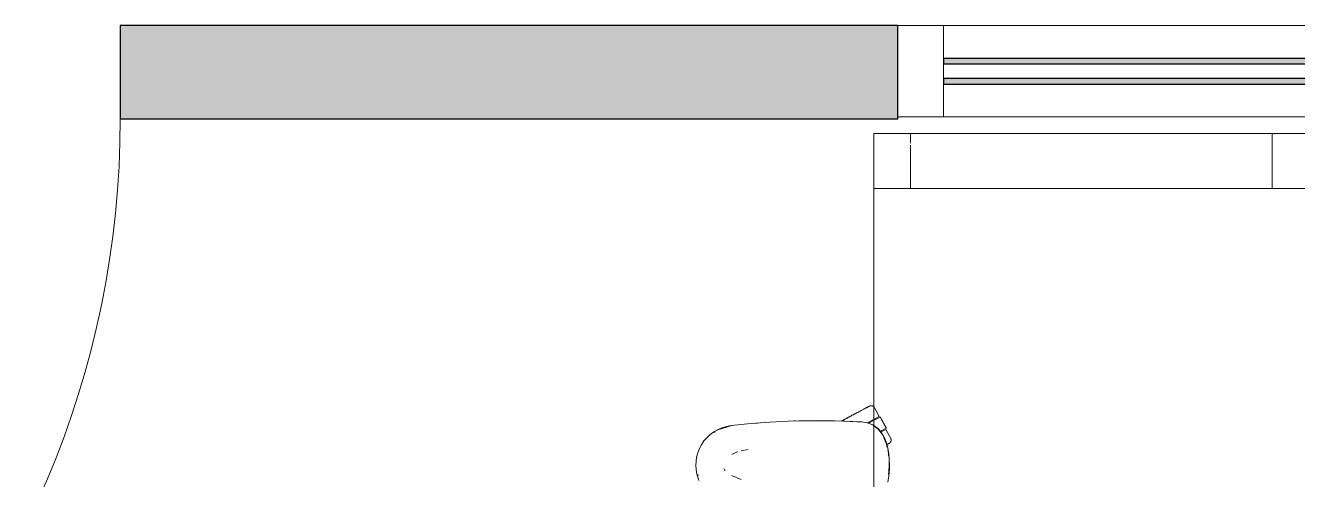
# Model space of a CAD drawing. Header units: millimetres. Extents: x 155927 to 326028, y -36033 to 97293.
# Drawn here: x 184801 to 186189, y 13111 to 13608 of the extents above; entities that cross this region are included whole.
import ezdxf

# ---------------------------------------------------------------- set-up
doc = ezdxf.new("R2010")
doc.units = ezdxf.units.MM
doc.header["$MEASUREMENT"] = 0
for name, color, linetype, lineweight in [('A-DOOR', 4, 'CONTINUOUS', 9), ('A-GLAZ-CURT', 7, 'CONTINUOUS', 9), ('A-GLAZ-CWMG', 7, 'CONTINUOUS', 9), ('A-WALL-PATT', 7, 'CONTINUOUS', 9), ('G-IMPT', 8, 'CONTINUOUS', 9), ('I-FURN', 8, 'CONTINUOUS', 9), ('I-WALL', 7, 'CONTINUOUS', 9)]:
    doc.layers.add(name, color=color, linetype=linetype, lineweight=lineweight)

msp = doc.modelspace()

# ---------------------------------------------------------------- hatches: boundary and pattern name
at = {"layer": 'A-GLAZ-CURT'}
h = msp.add_hatch(color=256, dxfattribs=at)
h.paths.add_polyline_path([(185802.8, 13571.6), (185802.8, 13565.6), (186652.8, 13565.6), (186652.8, 13571.6)], flags=0)
h.paths.add_polyline_path([(185802.8, 13549.6), (185802.8, 13543.6), (186652.8, 13543.6), (186652.8, 13549.6)], flags=0)
at = {"layer": 'A-WALL-PATT'}
h = msp.add_hatch(color=256, dxfattribs=at)
h.paths.add_polyline_path([(184904.3, 13505.6), (185300.8, 13505.6), (185300.8, 13607.6), (184904.3, 13607.6)], flags=0)
h.paths.add_polyline_path([(183776.8, 13505.6), (183894.3, 13505.6), (183894.3, 13607.6), (183776.8, 13607.6), (183776.8, 13556.6)], flags=0)
h = msp.add_hatch(color=256, dxfattribs=at)
h.paths.add_polyline_path([(189352.8, 13505.6), (189698.8, 13505.6), (189698.8, 13607.6), (189352.8, 13607.6)], flags=0)
h.paths.add_polyline_path([(185752.8, 13505.6), (185752.8, 13607.6), (185300.8, 13607.6), (185300.8, 13505.6), (185382.9, 13505.6)], flags=0)

# ---------------------------------------------------------------- linework, layer by layer
at = {"layer": 'A-DOOR'}
msp.add_arc((183894.3, 13505.6), 1010, 270, 0, dxfattribs=at)
at = {"layer": 'A-GLAZ-CURT', "lineweight": 30}
for p, q in [((186652.8, 13571.6), (185802.8, 13571.6)), ((185802.8, 13571.6), (185802.8, 13565.6)), ((185802.8, 13565.6), (186652.8, 13565.6)), ((186652.8, 13549.6), (185802.8, 13549.6)), ((185802.8, 13549.6), (185802.8, 13543.6)), ((185802.8, 13543.6), (186652.8, 13543.6))]:
    msp.add_line(p, q, dxfattribs=at)
at = {"layer": 'A-GLAZ-CWMG', "lineweight": 20}
for p, q in [((185802.8, 13607.6), (185752.8, 13607.6)), ((185752.8, 13607.6), (185752.8, 13507.6)), ((185802.8, 13507.6), (185802.8, 13607.6)), ((185752.8, 13507.6), (185802.8, 13507.6))]:
    msp.add_line(p, q, dxfattribs=at)
at = {"layer": 'A-GLAZ-CWMG'}
for p, q in [((186652.8, 13607.6), (185802.8, 13607.6)), ((186652.8, 13507.6), (185802.8, 13507.6))]:
    msp.add_line(p, q, dxfattribs=at)
at = {"layer": 'G-IMPT'}
for p, q in [((185607.9, 13173.9), (185613, 13174.2)), ((185613, 13174.2), (185627.1, 13175)), ((185633.1, 13175.3), (185627.1, 13175)), ((185633.1, 13175.3), (185644.9, 13175.6)), ((185638, 13175.4), (185639.9, 13175.5)), ((185639.9, 13175.5), (185641.4, 13175.5)), ((185653.3, 13175.8), (185644.9, 13175.6)), ((185653.3, 13175.8), (185673.5, 13175.9)), ((185653.3, 13175.8), (185664.1, 13175.9)), ((185653.3, 13175.8), (185683.3, 13175.7)), ((185683.3, 13175.7), (185664.1, 13175.9)), ((185673.5, 13175.9), (185683.3, 13175.7)), ((185673.5, 13175.9), (185694.9, 13175.3)), ((185673.5, 13175.9), (185693.7, 13175.4)), ((185673.5, 13175.8), (185675.5, 13175.8)), ((185675.5, 13175.8), (185677.4, 13175.8)), ((185683.3, 13175.7), (185694.9, 13175.3)), ((185694.9, 13175.3), (185693.7, 13175.4)), ((185693.7, 13175.4), (185715.4, 13174.3)), ((185693.7, 13175.4), (185713.8, 13174.4)), ((185694.9, 13175.3), (185715.4, 13174.3)), ((185715.4, 13174.3), (185713.8, 13174.4)), ((185715.4, 13174.3), (185717.1, 13174)), ((185719.3, 13173.6), (185715.5, 13174.2)), ((185548.1, 13160.7), (185544.6, 13157.5)), ((185548.1, 13160.7), (185552.2, 13163.7)), ((185552.1, 13163), (185553.5, 13164)), ((185556.6, 13166.2), (185552.2, 13163.7)), ((185562.3, 13168.3), (185554.2, 13164.6)), ((185556.6, 13166.2), (185560.8, 13168)), ((185571.3, 13170.4), (185558.8, 13166.5)), ((185558.8, 13166.5), (185568, 13169.4)), ((185560.8, 13168), (185565.7, 13169.5)), ((185562.3, 13168.3), (185570.7, 13170.2)), ((185570.8, 13170.4), (185565.7, 13169.5)), ((185571.3, 13170.4), (185568, 13169.4)), ((185588.7, 13172.3), (185570.8, 13170.4)), ((185592.8, 13172.6), (185588.7, 13172.3)), ((185607.9, 13173.9), (185592.8, 13172.6)), ((185599.7, 13173.2), (185598, 13173)), ((185719.5, 13173.6), (185717.1, 13174)), ((185719.3, 13173.6), (185725.5, 13171.2)), ((185719.5, 13173.6), (185720.8, 13173.2)), ((185724.5, 13171.8), (185720.8, 13173.2)), ((185724.5, 13171.8), (185726.7, 13170.6)), ((185725.5, 13171.2), (185726.7, 13170.3)), ((185726.7, 13170.6), (185727.9, 13169.9)), ((185726.7, 13170.3), (185731.1, 13167)), ((185727.9, 13169.9), (185731.7, 13166.8)), ((185731.1, 13167), (185736.4, 13160.2)), ((185734.3, 13163.8), (185731.7, 13166.8)), ((185737, 13159.7), (185734.3, 13163.8)), ((185736.4, 13160.2), (185738.2, 13155.8)), ((185538.5, 13149.5), (185536.3, 13145.4)), ((185538.5, 13149.5), (185541.3, 13153.7)), ((185541.3, 13153.7), (185544.6, 13157.5)), ((185737, 13159.7), (185739, 13155.6)), ((185740.5, 13150.2), (185738.2, 13155.8)), ((185740.5, 13151.3), (185739, 13155.6)), ((185740.5, 13151.3), (185742, 13145.8)), ((185740.5, 13150.2), (185741.2, 13146.7)), ((185533.2, 13135.8), (185532.6, 13131.3)), ((185533.2, 13135.8), (185534.5, 13140.6)), ((185536.3, 13145.4), (185534.5, 13140.6)), ((185571.6, 13138.8), (185578.4, 13142.1)), ((185589.5, 13144.4), (185582, 13142.8)), ((185741.8, 13144), (185742.5, 13140.7)), ((185743, 13139.9), (185742, 13145.8)), ((185742.6, 13140.2), (185742.8, 13137)), ((185743, 13139.9), (185743.5, 13133.8)), ((185743.7, 13127.4), (185743.5, 13133.8)), ((185532.4, 13127.4), (185532.6, 13131.3)), ((185532.4, 13127.4), (185532.7, 13122.4)), ((185532.7, 13122.4), (185533.6, 13117.4)), ((185563, 13123.6), (185564, 13121.4)), ((185564, 13121.4), (185564.3, 13120.9)), ((185743.1, 13120.2), (185742.7, 13117.5)), ((185743.1, 13120.2), (185743.3, 13127.4)), ((185743.6, 13122.9), (185743.1, 13115.6)), ((185743.2, 13130.5), (185743.3, 13127.4)), ((185743.6, 13122.9), (185743.7, 13127.4)), ((185533.6, 13117.4), (185534.1, 13115.3)), ((185535.8, 13110.5), (185534.1, 13115.3)), ((185534.9, 13115.7), (185534.5, 13117.1)), ((185582, 13111.7), (185571.5, 13115.8)), ((185741.9, 13108.8), (185743.1, 13115.6))]:
    msp.add_line(p, q, dxfattribs=at)
at = {"layer": 'I-FURN'}
for p, q in [((185766.7, 13489.6), (185726.7, 13489.6)), ((185726.7, 13489.6), (186161.4, 13489.6)), ((185726.7, 13489.6), (185726.7, 13429.6)), ((185726.7, 13489.6), (185726.7, 13429.6)), ((186526.7, 13489.6), (185726.7, 13489.6)), ((185726.7, 13489.6), (185726.7, 12089.6)), ((185726.7, 12089.6), (185726.7, 13489.6)), ((185726.7, 13489.6), (186526.7, 13489.6)), ((186291.7, 13489.6), (185766.7, 13489.6)), ((185766.7, 13489.6), (185766.7, 13479)), ((185766.7, 13489.6), (185766.7, 13479)), ((186161.4, 13489.6), (186291.7, 13489.6)), ((186161.4, 13489.6), (186161.4, 13429.6)), ((186161.4, 13489.6), (186161.4, 13429.6)), ((185766.7, 13476.7), (185766.7, 13429.6)), ((185766.7, 13476.7), (185766.7, 13429.6)), ((186161.4, 13429.6), (185726.7, 13429.6)), ((185726.7, 13429.6), (185766.7, 13429.6)), ((185766.7, 13429.6), (186291.7, 13429.6)), ((186291.7, 13429.6), (186161.4, 13429.6)), ((185714.9, 13188), (185714.2, 13187.7)), ((185715.6, 13188.4), (185714.9, 13188)), ((185716.2, 13188.7), (185715.6, 13188.4)), ((185716.9, 13189.1), (185716.2, 13188.7)), ((185717.4, 13189.4), (185716.9, 13189.1)), ((185717.1, 13189.2), (185717.7, 13189.5)), ((185718, 13189.7), (185717.4, 13189.4)), ((185717.7, 13189.5), (185718.2, 13189.8)), ((185718.5, 13189.9), (185718, 13189.7)), ((185718.2, 13189.8), (185718.7, 13190.1)), ((185719, 13190.2), (185718.5, 13189.9)), ((185718.7, 13190.1), (185719.2, 13190.3)), ((185719.4, 13190.4), (185719, 13190.2)), ((185719.2, 13190.3), (185719.6, 13190.5)), ((185719.8, 13190.7), (185719.4, 13190.4)), ((185719.6, 13190.5), (185720, 13190.7)), ((185720.2, 13190.9), (185719.8, 13190.7)), ((185720, 13190.7), (185720.4, 13190.9)), ((185720.6, 13191), (185720.2, 13190.9)), ((185720.4, 13190.9), (185720.7, 13191.1)), ((185720.9, 13191.2), (185720.6, 13191)), ((185720.7, 13191.1), (185721, 13191.3)), ((185721.1, 13191.3), (185720.9, 13191.2)), ((185721, 13191.3), (185721.2, 13191.4)), ((185721.3, 13191.4), (185721.1, 13191.3)), ((185721.2, 13191.4), (185721.4, 13191.5)), ((185721.5, 13191.5), (185721.3, 13191.4)), ((185721.4, 13191.5), (185721.6, 13191.6)), ((185721.6, 13191.6), (185721.5, 13191.5)), ((185721.7, 13191.7), (185721.6, 13191.6)), ((185721.6, 13191.6), (185721.7, 13191.6)), ((185721.7, 13191.6), (185721.8, 13191.7)), ((185721.8, 13191.7), (185721.7, 13191.7)), ((185721.8, 13191.7), (185722, 13191.8)), ((185721.8, 13191.7), (185721.8, 13191.7)), ((185721.8, 13191.7), (185721.8, 13191.7)), ((185721.8, 13191.7), (185721.8, 13191.7)), ((185722, 13191.8), (185722.1, 13191.9)), ((185722.1, 13191.9), (185722.3, 13191.9)), ((185722.3, 13191.9), (185722.4, 13192)), ((185722.4, 13192), (185722.6, 13192)), ((185722.6, 13192), (185722.7, 13192.1)), ((185722.7, 13192.1), (185722.9, 13192.1)), ((185722.9, 13192.1), (185723, 13192.1)), ((185723, 13192.1), (185723.2, 13192.1)), ((185723.2, 13192.1), (185723.4, 13192.2)), ((185723.4, 13192.2), (185723.5, 13192.2)), ((185723.5, 13192.2), (185723.7, 13192.2)), ((185723.7, 13192.2), (185723.8, 13192.2)), ((185723.8, 13192.2), (185724, 13192.2)), ((185724, 13192.2), (185724.2, 13192.2)), ((185724.2, 13192.2), (185724.3, 13192.1)), ((185724.3, 13192.1), (185724.5, 13192.1)), ((185724.5, 13192.1), (185724.6, 13192.1)), ((185724.6, 13192.1), (185724.8, 13192)), ((185724.8, 13192), (185725, 13192)), ((185725, 13192), (185725.1, 13191.9)), ((185725.1, 13191.9), (185725.3, 13191.9)), ((185725.3, 13191.9), (185725.4, 13191.8)), ((185725.4, 13191.8), (185725.6, 13191.7)), ((185725.6, 13191.7), (185725.7, 13191.7)), ((185725.7, 13191.7), (185725.8, 13191.6)), ((185725.8, 13191.6), (185726, 13191.5)), ((185726, 13191.5), (185726.1, 13191.4)), ((185726.1, 13191.4), (185726.2, 13191.3)), ((185726.2, 13191.3), (185726.4, 13191.2)), ((185726.4, 13191.2), (185726.5, 13191.1)), ((185726.5, 13191.1), (185726.6, 13191)), ((185726.6, 13191), (185726.7, 13190.9)), ((185726.7, 13190.9), (185726.8, 13190.7)), ((185726.8, 13190.7), (185726.9, 13190.6)), ((185726.9, 13190.6), (185727, 13190.5)), ((185727, 13190.5), (185727.1, 13190.4)), ((185727.1, 13190.4), (185727.2, 13190.2)), ((185727.2, 13190.2), (185727.3, 13190.1)), ((185727.3, 13190.1), (185727.3, 13190)), ((185732.4, 13180.4), (185727.3, 13190)), ((185692, 13175.8), (185691, 13175.3)), ((185691.4, 13175.5), (185692.4, 13176.1)), ((185693, 13176.4), (185692, 13175.8)), ((185692.4, 13176.1), (185693.4, 13176.6)), ((185694, 13176.9), (185693, 13176.4)), ((185693.4, 13176.6), (185694.4, 13177.1)), ((185695, 13177.4), (185694, 13176.9)), ((185694.4, 13177.1), (185695.4, 13177.7)), ((185696, 13178), (185695, 13177.4)), ((185695.4, 13177.7), (185696.4, 13178.2)), ((185697, 13178.5), (185696, 13178)), ((185696.4, 13178.2), (185697.4, 13178.7)), ((185698, 13179), (185697, 13178.5)), ((185697.4, 13178.7), (185698.4, 13179.3)), ((185699, 13179.6), (185698, 13179)), ((185698.4, 13179.3), (185699.4, 13179.8)), ((185700, 13180.1), (185699, 13179.6)), ((185699.4, 13179.8), (185700.4, 13180.3)), ((185701, 13180.6), (185700, 13180.1)), ((185700.4, 13180.3), (185701.4, 13180.9)), ((185702, 13181.1), (185701, 13180.6)), ((185701.4, 13180.9), (185702.4, 13181.4)), ((185702.9, 13181.7), (185702, 13181.1)), ((185702.4, 13181.4), (185703.4, 13181.9)), ((185703.9, 13182.2), (185702.9, 13181.7)), ((185703.4, 13181.9), (185704.3, 13182.4)), ((185704.9, 13182.7), (185703.9, 13182.2)), ((185704.3, 13182.4), (185705.3, 13182.9)), ((185705.8, 13183.2), (185704.9, 13182.7)), ((185705.3, 13182.9), (185706.2, 13183.4)), ((185706.7, 13183.7), (185705.8, 13183.2)), ((185706.2, 13183.4), (185707.2, 13183.9)), ((185707.6, 13184.2), (185706.7, 13183.7)), ((185707.2, 13183.9), (185708.1, 13184.4)), ((185708.5, 13184.6), (185707.6, 13184.2)), ((185708.1, 13184.4), (185708.9, 13184.9)), ((185709.4, 13185.1), (185708.5, 13184.6)), ((185708.9, 13184.9), (185709.8, 13185.3)), ((185710.3, 13185.6), (185709.4, 13185.1)), ((185709.8, 13185.3), (185710.7, 13185.8)), ((185711.1, 13186), (185710.3, 13185.6)), ((185711.9, 13186.4), (185711.1, 13186)), ((185712.7, 13186.9), (185711.9, 13186.4)), ((185713.5, 13187.3), (185712.7, 13186.9)), ((185714.2, 13187.7), (185713.5, 13187.3)), ((185727.1, 13177.5), (185719.8, 13173.6)), ((185721, 13173.2), (185726.9, 13176.3)), ((185726.9, 13176.3), (185733.6, 13179.8)), ((185732.4, 13180.4), (185727.1, 13177.5)), ((185733.6, 13179.8), (185740.1, 13167.5)), ((185740.3, 13167.6), (185733.7, 13179.9)), ((185740.1, 13167.5), (185734.8, 13164.6)), ((185739.9, 13166.2), (185734.8, 13163.5)), ((185745.1, 13156.5), (185739.9, 13166.2)), ((185740.8, 13149.7), (185741.2, 13149.9)), ((185741.4, 13150), (185741, 13149.8)), ((185741.2, 13149.9), (185741.6, 13150.1)), ((185741.8, 13150.2), (185741.4, 13150)), ((185741.6, 13150.1), (185742, 13150.3)), ((185742.1, 13150.4), (185741.8, 13150.2)), ((185742, 13150.3), (185742.3, 13150.5)), ((185742.4, 13150.6), (185742.1, 13150.4)), ((185742.3, 13150.5), (185742.6, 13150.6)), ((185742.7, 13150.7), (185742.4, 13150.6)), ((185742.6, 13150.6), (185742.8, 13150.8)), ((185742.9, 13150.8), (185742.7, 13150.7)), ((185742.8, 13150.8), (185743, 13150.9)), ((185743.1, 13150.9), (185742.9, 13150.8)), ((185743, 13150.9), (185743.2, 13151)), ((185743.2, 13151), (185743.1, 13150.9)), ((185743.3, 13151.1), (185743.2, 13151)), ((185743.2, 13151), (185743.3, 13151)), ((185743.4, 13151.1), (185743.3, 13151.1)), ((185743.3, 13151), (185743.4, 13151.1)), ((185743.5, 13151.1), (185743.4, 13151.1)), ((185743.4, 13151.1), (185743.4, 13151.1)), ((185743.4, 13151.1), (185743.4, 13151.1)), ((185743.4, 13151.1), (185743.4, 13151.1)), ((185743.6, 13151.2), (185743.5, 13151.1)), ((185743.7, 13151.3), (185743.6, 13151.2)), ((185743.9, 13151.4), (185743.7, 13151.3)), ((185744, 13151.5), (185743.9, 13151.4)), ((185744.1, 13151.6), (185744, 13151.5)), ((185744.2, 13151.7), (185744.1, 13151.6)), ((185744.4, 13151.8), (185744.2, 13151.7)), ((185744.5, 13151.9), (185744.4, 13151.8)), ((185744.6, 13152), (185744.5, 13151.9)), ((185744.7, 13152.1), (185744.6, 13152)), ((185744.8, 13152.3), (185744.7, 13152.1)), ((185744.9, 13152.4), (185744.8, 13152.3)), ((185745, 13152.5), (185744.9, 13152.4)), ((185745.1, 13152.8), (185745, 13152.7)), ((185745, 13152.7), (185745, 13152.5)), ((185745.1, 13156.5), (185745.2, 13156.4)), ((185745.2, 13153), (185745.1, 13152.8)), ((185745.2, 13156.4), (185745.2, 13156.3)), ((185745.2, 13156.3), (185745.3, 13156.1)), ((185745.3, 13153.1), (185745.2, 13153)), ((185745.3, 13156.1), (185745.3, 13156)), ((185745.3, 13156), (185745.4, 13155.8)), ((185745.4, 13153.4), (185745.3, 13153.3)), ((185745.3, 13153.3), (185745.3, 13153.1)), ((185745.4, 13155.8), (185745.4, 13155.6)), ((185745.4, 13155.6), (185745.5, 13155.5)), ((185745.5, 13153.7), (185745.4, 13153.6)), ((185745.4, 13153.6), (185745.4, 13153.4)), ((185745.5, 13155.5), (185745.5, 13155.3)), ((185745.5, 13155.3), (185745.5, 13155.2)), ((185745.5, 13155.2), (185745.5, 13155)), ((185745.5, 13155), (185745.6, 13154.8)), ((185745.6, 13154.4), (185745.5, 13154.2)), ((185745.5, 13154.2), (185745.5, 13154)), ((185745.5, 13154), (185745.5, 13153.9)), ((185745.5, 13153.9), (185745.5, 13153.7)), ((185745.6, 13154.8), (185745.6, 13154.7)), ((185745.6, 13154.7), (185745.6, 13154.5)), ((185745.6, 13154.5), (185745.6, 13154.4))]:
    msp.add_line(p, q, dxfattribs=at)
at = {"layer": 'I-WALL', "lineweight": 30}
for p, q in [((185300.8, 13607.6), (184904.3, 13607.6)), ((184904.3, 13607.6), (184904.3, 13505.6)), ((185752.8, 13607.6), (185300.8, 13607.6)), ((185752.8, 13505.6), (185752.8, 13607.6)), ((184904.3, 13505.6), (185300.8, 13505.6)), ((185300.8, 13505.6), (185752.8, 13505.6))]:
    msp.add_line(p, q, dxfattribs=at)

doc.saveas('drawing.dxf')
